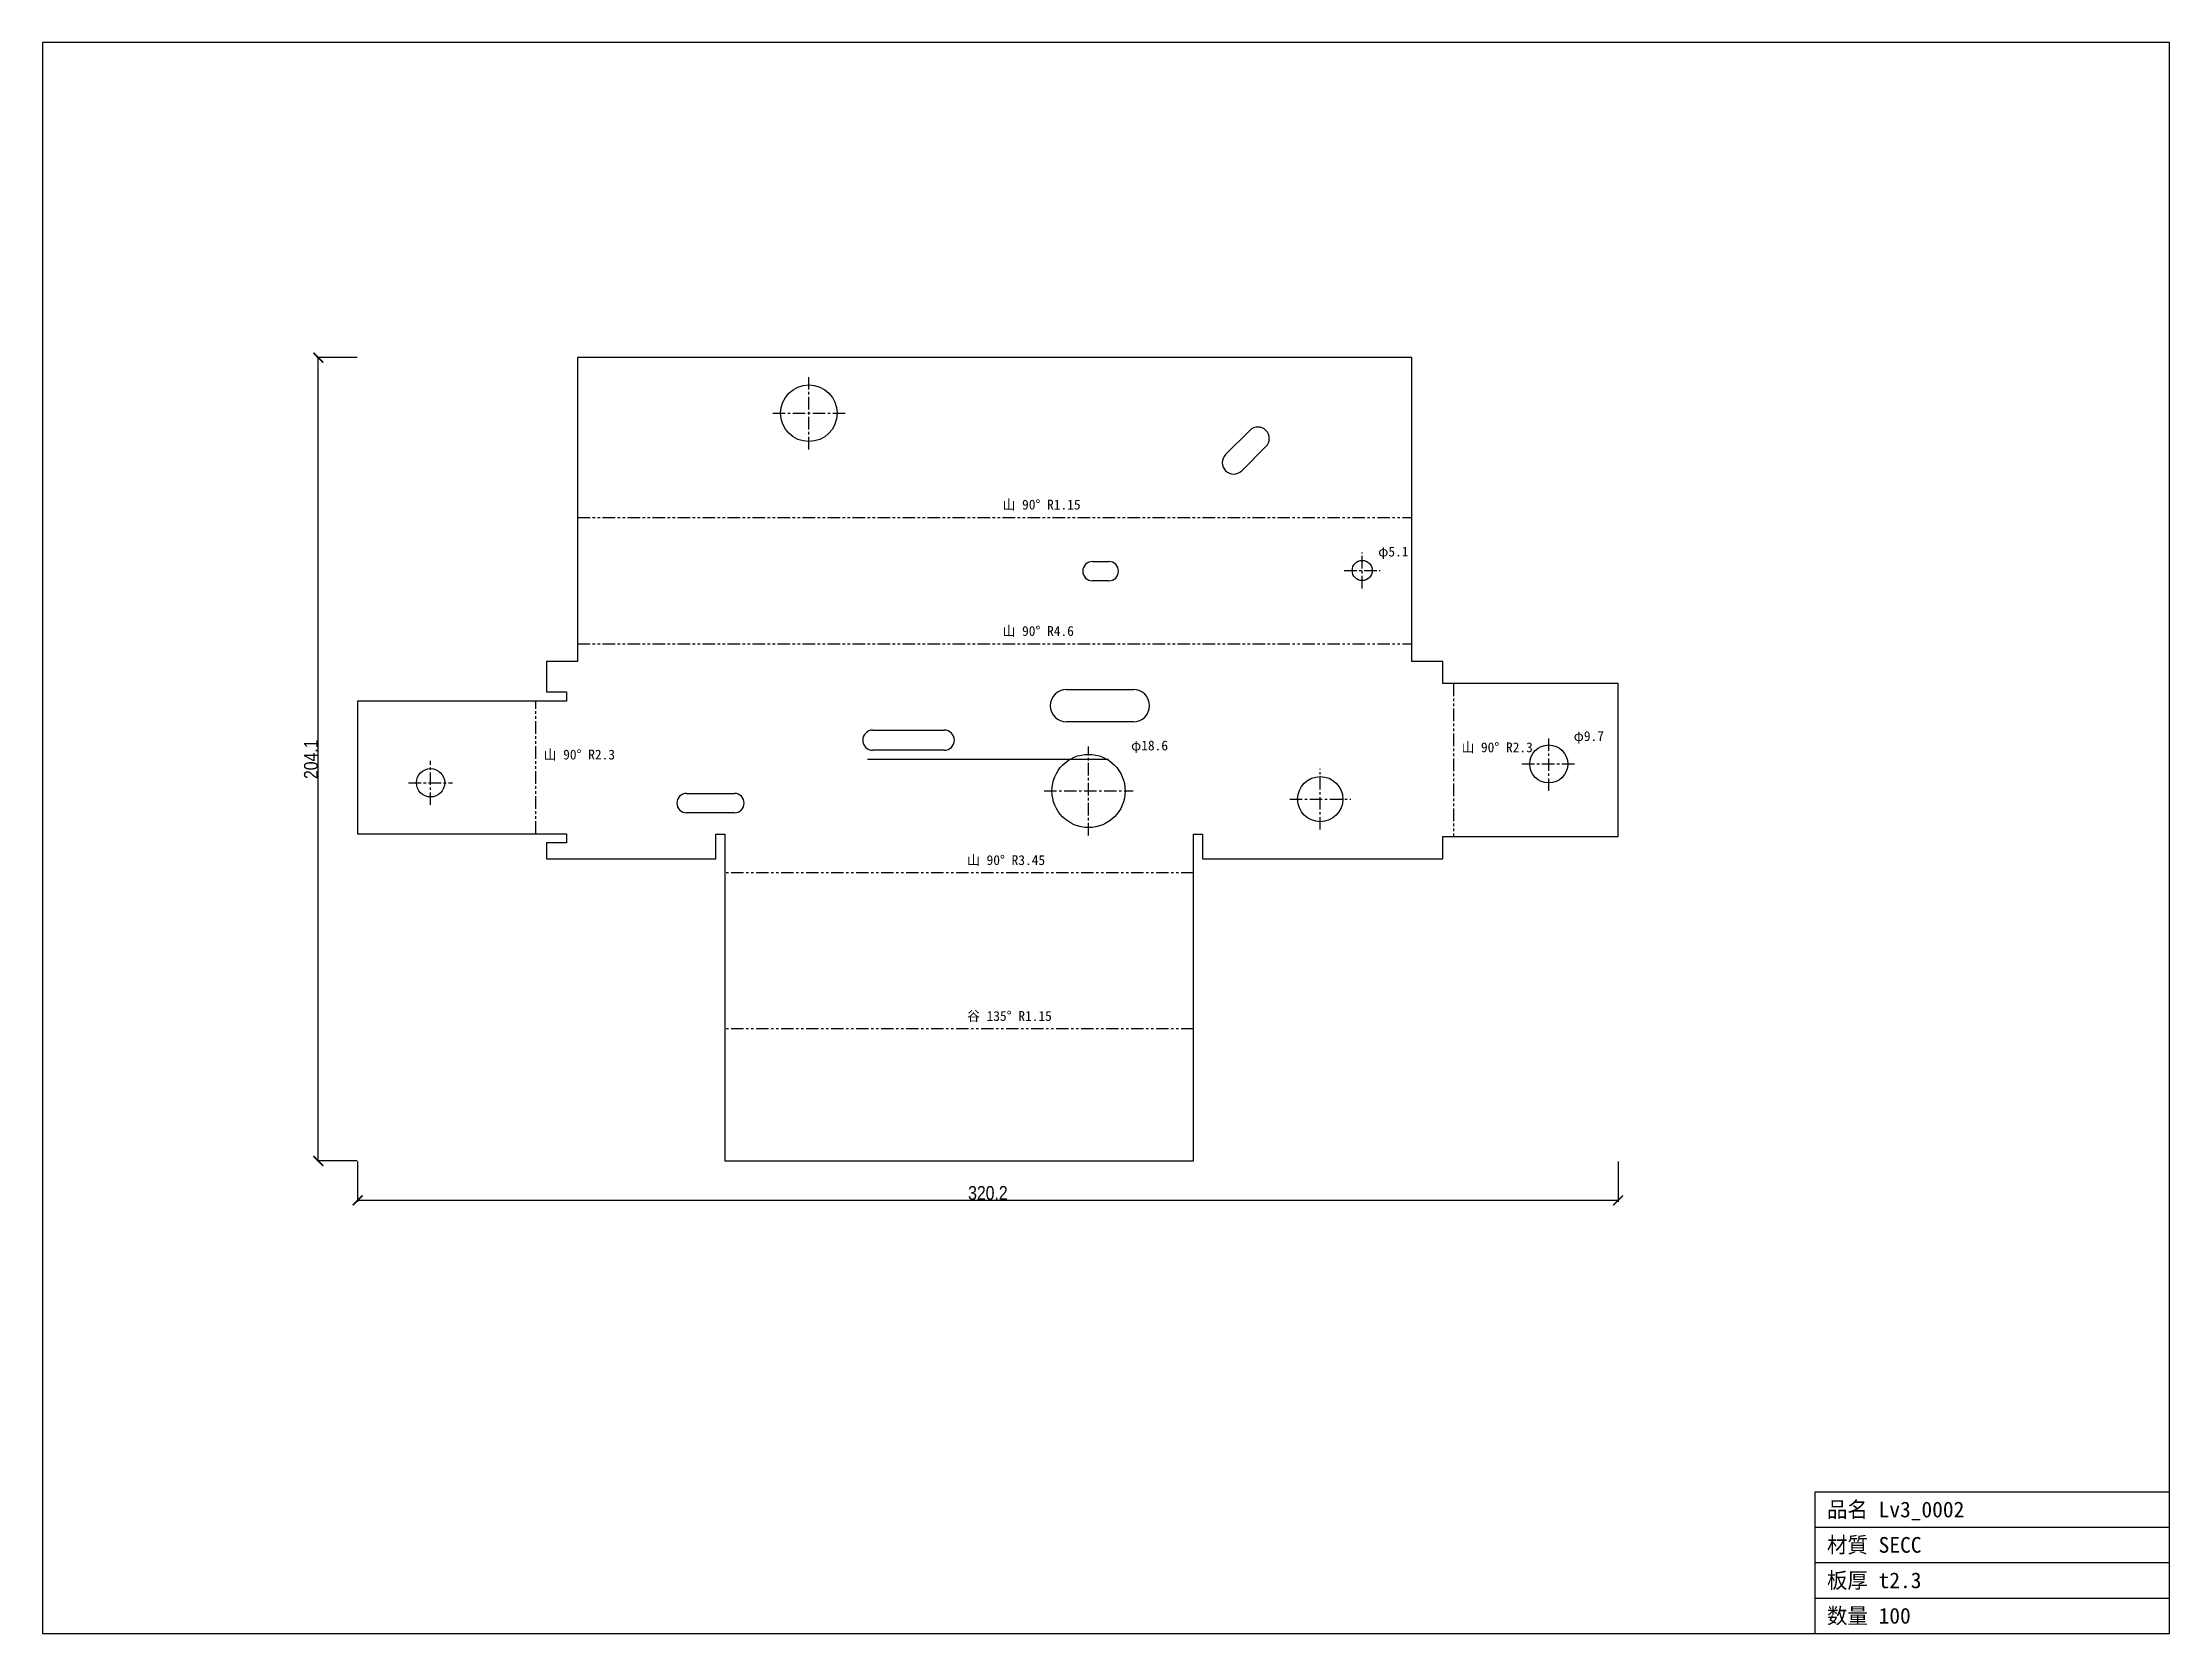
# Model space of a CAD drawing. Header units: millimetres. Extents: x -128 to 412, y -197 to 207.
import ezdxf

# ---------------------------------------------------------------- set-up
doc = ezdxf.new("R2010")
doc.units = ezdxf.units.MM
doc.linetypes.add('CENTER', pattern=[5.08, 3.175, -0.635, 0.635, -0.635])
doc.linetypes.add('PHANTOM', pattern=[6.35, 3.175, -0.635, 0.635, -0.635, 0.635, -0.635])
for name, color, linetype in [('ケガキ', 7, 'Continuous'), ('中心線', 7, 'Continuous'), ('図枠', 7, 'Continuous'), ('外形', 7, 'Continuous'), ('寸法', 7, 'Continuous'), ('文字', 7, 'Continuous'), ('曲げ線', 7, 'Continuous')]:
    doc.layers.add(name, color=color, linetype=linetype)
doc.styles.add('OpenSansCondensed-Light', font='OpenSansCondensed-Light.ttf')
doc.dimstyles.new('EZDXF', dxfattribs={"dimtxt": 0.25, "dimasz": 0.175, "dimexe": 0.375, "dimexo": 0.125, "dimgap": 0.1, "dimtad": 1, "dimlfac": 100, "dimzin": 12, "dimdsep": 46, "dimtxsty": 'OpenSansCondensed-Light', "dimblk": 'ARCHTICK', "dimcen": 2.5, "dimazin": 3, "dimtfac": 0.5, "dimtmove": 2, "dimatfit": 3})

# ---------------------------------------------------------------- blocks, each defined once
blk = doc.blocks.new('_ARCHTICK')
at = {"color": 0, "linetype": 'BYBLOCK', "const_width": 0.15}
blk.add_lwpolyline([(-0.5, -0.5), (0.5, 0.5)], dxfattribs=at)

msp = doc.modelspace()

# ---------------------------------------------------------------- linework, layer by layer
at = {"layer": 'ケガキ'}
msp.add_line((81.52, 25.25), (142.75, 25.25), dxfattribs=at)
at = {"layer": '中心線', "color": 1, "linetype": 'CENTER'}
for p, q in [((66.66, 103.98), (66.66, 122.36)), ((57.47, 113.17), (75.85, 113.17)), ((207.22, 68.66), (207.22, 77.78)), ((202.66, 73.22), (211.78, 73.22)), ((137.7, 5.91), (137.7, 28.51)), ((254.6, 17.23), (254.6, 30.9)), ((-29.45, 13.68), (-29.45, 24.87)), ((196.56, 7.4), (196.56, 22.87)), ((247.77, 24.06), (261.44, 24.06)), ((-35.05, 19.28), (-23.86, 19.28)), ((126.4, 17.21), (149, 17.21)), ((188.83, 15.13), (204.3, 15.13))]:
    msp.add_line(p, q, dxfattribs=at)
at = {"layer": '図枠'}
for p, q in [((412.28, 207.36), (-128.02, 207.36)), ((-128.02, 207.36), (-128.02, -196.85)), ((412.28, -196.85), (412.28, 207.36)), ((322.28, -196.85), (322.28, -160.85)), ((322.28, -160.85), (412.28, -160.85)), ((322.28, -169.85), (412.28, -169.85)), ((322.28, -178.85), (412.28, -178.85)), ((322.28, -187.85), (412.28, -187.85)), ((-128.02, -196.85), (412.28, -196.85))]:
    msp.add_line(p, q, dxfattribs=at)
at = {"layer": '外形'}
for p, q in [((219.82, 127.31), (7.9, 127.31)), ((7.9, 127.31), (7.9, 50.09)), ((219.82, 50.09), (219.82, 127.31)), ((172.51, 102.67), (178.65, 108.8)), ((182.76, 104.69), (176.63, 98.55)), ((138.7, 75.51), (142.85, 75.51)), ((142.85, 70.58), (138.7, 70.58)), ((7.9, 50.09), (0, 50.09)), ((0, 50.09), (0, 42.36)), ((227.72, 50.09), (219.82, 50.09)), ((227.72, 44.49), (227.72, 50.09)), ((272.23, 44.49), (227.72, 44.49)), ((272.23, 5.6), (272.23, 44.49)), ((5.1, 40.06), (-47.97, 40.06)), ((-47.97, 40.06), (-47.97, 6.35)), ((0, 42.36), (5.1, 42.36)), ((5.1, 42.36), (5.1, 40.06)), ((132.09, 42.98), (149.09, 42.98)), ((82.9, 32.67), (101.04, 32.67)), ((149.09, 34.76), (132.09, 34.76)), ((101.04, 27.53), (82.9, 27.53)), ((35.57, 16.58), (47.76, 16.58)), ((47.76, 11.65), (35.57, 11.65)), ((-47.97, 6.35), (5.1, 6.35)), ((5.1, 6.35), (5.1, 4.05)), ((43.02, 0), (43.02, 6.25)), ((43.02, 6.25), (45.32, 6.25)), ((45.32, 6.25), (45.32, -76.8)), ((164.38, 6.25), (166.68, 6.25)), ((164.38, -76.8), (164.38, 6.25)), ((166.68, 6.25), (166.68, 0)), ((227.72, 0), (227.72, 5.6)), ((227.72, 5.6), (272.23, 5.6)), ((5.1, 4.05), (0, 4.05)), ((0, 4.05), (0, 0)), ((0, 0), (43.02, 0)), ((166.68, 0), (227.72, 0)), ((45.32, -76.8), (164.38, -76.8))]:
    msp.add_line(p, q, dxfattribs=at)
for centre, radius in [((66.66, 113.17), 7.19), ((207.22, 73.22), 2.56), ((254.6, 24.06), 4.83), ((-29.45, 19.28), 3.6), ((137.7, 17.21), 9.3), ((196.56, 15.13), 5.74)]:
    msp.add_circle(centre, radius, dxfattribs=at)
for centre, radius, start, end in [((180.71, 106.75), 2.91, -45, 135), ((174.57, 100.61), 2.91, 135, -45), ((138.7, 73.05), 2.46, 90, -90), ((142.85, 73.05), 2.46, -90, 90), ((132.09, 38.87), 4.11, 90, -90), ((149.09, 38.87), 4.11, -90, 90), ((82.9, 30.1), 2.57, 90, -90), ((101.04, 30.1), 2.57, -90, 90), ((35.57, 14.12), 2.46, 90, -90), ((47.76, 14.12), 2.46, -90, 90)]:
    msp.add_arc(centre, radius, start, end, dxfattribs=at)
at = {"layer": '曲げ線', "color": 3, "linetype": 'PHANTOM'}
for p, q in [((7.9, 86.71), (219.82, 86.71)), ((7.9, 54.6), (219.82, 54.6)), ((230.43, 44.49), (230.43, 5.6)), ((-2.71, 6.35), (-2.71, 40.06)), ((164.38, -3.61), (45.32, -3.61)), ((164.38, -43.21), (45.32, -43.21))]:
    msp.add_line(p, q, dxfattribs=at)

# ---------------------------------------------------------------- texts
at = {"layer": '文字'}
for s, height, p in [('山 90° R1.15', 2.5, (115.86, 88.71)), ('φ5.1', 2.5, (211.28, 76.78)), ('山 90° R4.6', 2.5, (115.86, 56.6)), ('山 90° R2.3', 2.5, (-0.71, 25.2)), ('φ18.6', 2.5, (148.5, 27.51)), ('山 90° R2.3', 2.5, (232.43, 27.04)), ('φ9.7', 2.5, (260.94, 29.9)), ('山 90° R3.45', 2.5, (106.85, -1.61)), ('谷 135° R1.15', 2.5, (106.85, -41.21)), ('品名 Lv3_0002', 4, (325.28, -167.35)), ('材質 SECC', 4, (325.28, -176.35)), ('板厚 t2.3', 4, (325.28, -185.35)), ('数量 100', 4, (325.28, -194.35))]:
    msp.add_text(s, height=height, dxfattribs=at).set_placement(p)

# ---------------------------------------------------------------- dimensions: what is measured, and where the dimension line sits
at = {"layer": '寸法'}
msp.add_linear_dim(base=(-57.97, -76.8), p1=(-47.97, -76.8), p2=(-47.97, 127.31), angle=90, dimstyle='EZDXF', override={"dimtxt": 3.5, "dimasz": 2.5, "dimdec": 1, "dimlfac": 1}, dxfattribs=at).render()
msp.add_linear_dim(base=(-47.97, -86.8), p1=(-47.97, -76.8), p2=(272.23, -76.8), dimstyle='EZDXF', override={"dimtxt": 3.5, "dimasz": 2.5, "dimdec": 1, "dimlfac": 1}, dxfattribs=at).render()

doc.saveas('drawing.dxf')
